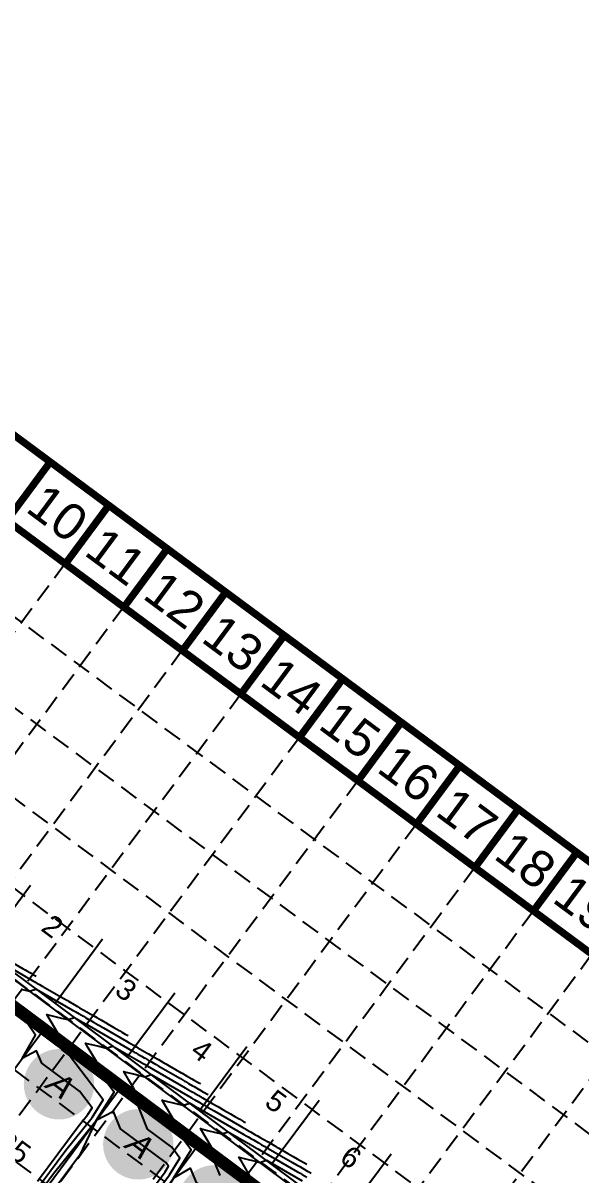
# Model space of a CAD drawing. Header units: feet. Extents: x 2260 to 6199, y 3666 to 7344.
# Drawn here: x 3909 to 4309, y 6517 to 7344 of the extents above; entities that cross this region are included whole.
import ezdxf
from ezdxf.enums import TextEntityAlignment as Align

# ---------------------------------------------------------------- set-up
doc = ezdxf.new("R2010")
doc.units = ezdxf.units.FT
doc.header["$LTSCALE"] = 40
doc.header["$MEASUREMENT"] = 0
doc.linetypes.add('HIDDEN', pattern=[0.375, 0.25, -0.125])
for name, color, linetype in [('ALTURA LOGO', 4, 'CONTINUOUS'), ('BASE', 7, 'CONTINUOUS'), ('BOUNDARY-LINE', 1, 'CONTINUOUS'), ('EOP-PROP', 4, 'CONTINUOUS'), ('EROSION BLANKETS', 84, 'CONTINUOUS'), ('FLOW-ARROWS', 253, 'CONTINUOUS'), ('GRID', 254, 'HIDDEN'), ('LOT-NOS', 4, 'CONTINUOUS'), ('lots-line', 4, 'CONTINUOUS'), ('PC', 43, 'CONTINUOUS')]:
    doc.layers.add(name, color=color, linetype=linetype)
doc.styles.add('altura', font='ARIAL.TTF', dxfattribs={"oblique": 15})
doc.styles.get("Standard").update_dxf_attribs({"font": 'ARIAL.TTF'})

msp = doc.modelspace()

# ---------------------------------------------------------------- hatches: boundary and pattern name
at = {"layer": 'ALTURA LOGO'}
h = msp.add_hatch(color=42, dxfattribs=at)
edge = h.paths.add_edge_path()
edge.add_ellipse((3934.7, 6582.34), major_axis=(15.08, 20.26), ratio=1, start_angle=269.99844, end_angle=449.99844)
edge.add_ellipse((3934.7, 6582.34), major_axis=(15.08, 20.26), ratio=1, start_angle=89.99743, end_angle=269.99743)
h.paths.add_polyline_path([(3910.24, 6587.58), (3946.42, 6560.65), (3959.79, 6578.61), (3923.61, 6605.54)], flags=24)
h = msp.add_hatch(color=42, dxfattribs=at)
edge = h.paths.add_edge_path()
edge.add_ellipse((3991.58, 6539.26), major_axis=(15.08, 20.26), ratio=1, start_angle=269.99844, end_angle=449.99844)
edge.add_ellipse((3991.58, 6539.26), major_axis=(15.08, 20.26), ratio=1, start_angle=89.99743, end_angle=269.99743)
h.paths.add_polyline_path([(3967.12, 6544.51), (4003.3, 6517.57), (4016.68, 6535.54), (3980.49, 6562.47)], flags=24)
h = msp.add_hatch(color=42, dxfattribs=at)
edge = h.paths.add_edge_path()
edge.add_ellipse((4045.85, 6498.99), major_axis=(15.08, 20.26), ratio=1, start_angle=269.99844, end_angle=449.99844)
edge.add_ellipse((4045.85, 6498.99), major_axis=(15.08, 20.26), ratio=1, start_angle=89.99743, end_angle=269.99743)
h.paths.add_polyline_path([(4021.39, 6504.23), (4057.57, 6477.3), (4070.94, 6495.26), (4034.76, 6522.2)], flags=24)

# ---------------------------------------------------------------- linework, layer by layer
at = {"layer": 'BASE', "const_width": 5.22}
for points in [[(2264.05, 5660.88), (4950.44, 3669.48), (6195.06, 5348.47), (3508.68, 7339.87)], [(2337.14, 5671.74), (4939.58, 3742.57), (6121.97, 5337.61), (3519.54, 7266.78)]]:
    msp.add_lwpolyline(points, close=True, dxfattribs=at)
for points in [[(3897.31, 6986.74), (3928.43, 7028.71)], [(3939.29, 6955.62), (3970.4, 6997.6)], [(3981.26, 6924.51), (4012.38, 6966.48)], [(4023.24, 6893.39), (4054.35, 6935.36)], [(4065.21, 6862.27), (4096.33, 6904.25)], [(4107.19, 6831.16), (4138.3, 6873.13)], [(4149.16, 6800.04), (4180.28, 6842.02)], [(4191.13, 6768.93), (4222.25, 6810.9)], [(4233.11, 6737.81), (4264.23, 6779.79)], [(4275.08, 6706.7), (4306.2, 6748.67)]]:
    msp.add_lwpolyline(points, dxfattribs=at)
at = {"layer": 'BOUNDARY-LINE', "color": 7}
msp.add_line((4435.88, 6265.94), (3811.86, 6729.77), dxfattribs=at)
at = {"layer": 'EOP-PROP', "color": 7}
for p, q in [((4433.49, 6262.73), (3817.9, 6720.3)), ((4426.33, 6253.1), (3810.74, 6710.66))]:
    msp.add_line(p, q, dxfattribs=at)
at = {"layer": 'EROSION BLANKETS', "const_width": 8}
msp.add_lwpolyline([(4602.61, 6185.54), (4594.7, 6185.77), (4581.32, 6188.16), (4548.13, 6193.66), (4524.08, 6198.81), (4500.36, 6207.34), (4479.13, 6216.28), (4450.8, 6231.64), (4430.94, 6244.43), (4165.96, 6441.59), (4022.75, 6547.63), (3801.04, 6712.75), (3796.89, 6714.47), (3794.32, 6715.02), (3793.53, 6715.06)], dxfattribs=at)
at = {"layer": 'FLOW-ARROWS', "color": 7}
for points in [[(3920.65, 6616.34, 0, 1.67, 0), (3917.59, 6612.38, 0, 0, 0), (3913.52, 6607.1, 0, 0, 0)], [(3976.22, 6575.03, 0, 1.67, 0), (3973.16, 6571.07, 0, 0, 0), (3969.09, 6565.79, 0, 0, 0)], [(3938.7, 6524.32, 0, 1.67, 0), (3941.73, 6528.29, 0, 0, 0), (3950.01, 6539.18, 0, 0, 0)], [(4031.79, 6533.73, 0, 1.67, 0), (4028.73, 6529.77, 0, 0, 0), (4024.66, 6524.48, 0, 0, 0)]]:
    msp.add_lwpolyline(points, format="xyseb", dxfattribs=at)
at = {"layer": 'GRID', "linetype": 'HIDDEN', "ltscale": 1.35}
for p, q in [((3489.87, 7223.52), (6092.3, 5294.35)), ((3458.75, 7181.54), (6061.18, 5252.37)), ((3427.64, 7139.57), (6030.07, 5210.4)), ((3395.08, 7098.88), (5997.51, 5169.71)), ((3363.96, 7056.9), (5966.39, 5127.73)), ((3332.84, 7014.93), (5935.28, 5085.76)), ((3301.73, 6972.95), (5904.16, 5043.78)), ((3939.44, 6956.12), (2849.96, 5486.42)), ((3981.42, 6925.01), (2891.93, 5455.31)), ((4023.39, 6893.89), (2933.91, 5424.19)), ((4065.21, 6862.27), (2976.02, 5392.97)), ((4107.19, 6831.16), (3018, 5361.86)), ((4149.16, 6800.04), (3059.97, 5330.74)), ((4191.13, 6768.93), (3101.95, 5299.63)), ((4233.11, 6737.81), (3143.92, 5268.51)), ((4275.08, 6706.7), (3185.9, 5237.39)), ((4317.06, 6675.58), (3227.87, 5206.28)), ((4359.03, 6644.46), (3269.85, 5175.16))]:
    msp.add_line(p, q, dxfattribs=at)
at = {"layer": 'lots-line', "color": 7}
for p, q in [((3880.08, 6679.06), (3914.28, 6725.07)), ((4423.94, 6249.89), (3799.93, 6713.72)), ((3931.85, 6640.58), (3966.02, 6686.56)), ((3983.61, 6602.11), (4017.76, 6648.04)), ((3855.12, 6529.41), (3923.72, 6621.71)), ((4035.38, 6563.63), (4069.5, 6609.53)), ((3910.69, 6488.1), (3979.29, 6580.4)), ((4087.15, 6525.15), (4121.23, 6571.01)), ((3966.26, 6446.8), (4034.86, 6539.09)), ((4138.91, 6486.67), (4172.97, 6532.5))]:
    msp.add_line(p, q, dxfattribs=at)
at = {"layer": 'PC', "color": 43, "flags": 128}
for points, elevation in [([(3879.57, 6682.17), (3908.96, 6665.22), (3909.32, 6665.01), (3909.46, 6664.93), (3909.6, 6664.85), (3910.05, 6664.59), (3910.46, 6664.36), (3911.74, 6663.62), (3912.18, 6663.36), (3912.51, 6663.17), (3912.77, 6663.02), (3914.62, 6661.96), (3916.43, 6660.91), (3918.22, 6659.88)], 563), ([(3890.73, 6671.15), (3910.77, 6659.59), (3910.93, 6659.49), (3910.99, 6659.46), (3911.05, 6659.43), (3911.25, 6659.31), (3911.43, 6659.21), (3911.99, 6658.89), (3912.18, 6658.77), (3912.33, 6658.69), (3912.44, 6658.62), (3913.25, 6658.16), (3914.04, 6657.7), (3915.94, 6656.61), (3916.85, 6656.08), (3918, 6655.42), (3918.79, 6654.96), (3920.63, 6653.9), (3922.51, 6652.82), (3923.29, 6652.37), (3923.88, 6652.03), (3924.18, 6651.85), (3938.15, 6643.79), (3940.69, 6642.33), (3941.52, 6641.85), (3943.79, 6640.54), (3944.33, 6640.23), (3946.75, 6638.83), (3947.9, 6638.17), (3949.52, 6637.24), (3951.14, 6636.3), (3952.15, 6635.72), (3954.7, 6634.25), (3955.08, 6634.03), (3955.41, 6633.84), (3957.65, 6632.55), (3958.45, 6632.08), (3958.5, 6632.06), (3958.94, 6631.8), (3961.85, 6630.12), (3965.09, 6628.26), (3969.32, 6625.82), (3969.47, 6625.73), (3973.93, 6623.15), (3974.14, 6623.03), (3978.29, 6620.64), (3979.75, 6619.8), (3982.28, 6618.34), (3984.23, 6617.22)], 562), ([(3908.61, 6650.4), (3913.6, 6649.17), (3914.07, 6649.32), (3918.28, 6650.67), (3944.49, 6635.55), (3945.89, 6634.74), (3946.35, 6634.48), (3947.6, 6633.76), (3947.9, 6633.58), (3949.24, 6632.81), (3949.88, 6632.45), (3950.77, 6631.93), (3951.66, 6631.41), (3952.23, 6631.09), (3953.63, 6630.28), (3953.84, 6630.16), (3954.02, 6630.05), (3955.26, 6629.34), (3955.71, 6629.08), (3955.73, 6629.07), (3955.98, 6628.93), (3957.58, 6628), (3959.37, 6626.97), (3961.71, 6625.62), (3961.8, 6625.57), (3964.26, 6624.15), (3964.38, 6624.08), (3966.67, 6622.76), (3983.19, 6613.23), (3985.03, 6612.17), (3986.45, 6611.35), (3988.11, 6610.39), (3989.39, 6609.65), (3990.49, 6609.02), (3991.36, 6608.51), (3994.6, 6606.65), (3997.97, 6604.7), (3998.87, 6604.19), (4002.42, 6602.14), (4006.12, 6600), (4010, 6597.77), (4011.34, 6596.99), (4013.82, 6595.56), (4018.39, 6592.93), (4022.39, 6590.62), (4023.08, 6590.22), (4026.17, 6588.44), (4029.96, 6586.25), (4031.29, 6585.49), (4035.52, 6583.04), (4036.25, 6582.62)], 561), ([(3919.33, 6512.83), (3948.41, 6551.96), (3955.45, 6560.74), (3958.41, 6565.45), (3949.33, 6577.51), (3922.32, 6597.59), (3918.51, 6606.43), (3908.27, 6600.92), (3917.8, 6617.47), (3906.35, 6634.62)], 561), ([(3921.74, 6511.04), (3939.64, 6535.12), (3958.42, 6558.53), (3966.29, 6571.1), (3942.09, 6603.26), (3936.94, 6607.08), (3933.89, 6614.14), (3933.94, 6616.78), (3933.98, 6619.06), (3931.56, 6623.15), (3926.09, 6632.41), (3936.53, 6629.83), (3941.14, 6628.69), (3945.02, 6629.94), (3945.83, 6630.19), (3950.82, 6627.31), (3951.09, 6627.16), (3951.18, 6627.11), (3951.42, 6626.97), (3951.47, 6626.94), (3951.73, 6626.79), (3951.85, 6626.72), (3952.02, 6626.62), (3952.19, 6626.52), (3952.3, 6626.46), (3952.56, 6626.31), (3952.6, 6626.28), (3952.64, 6626.26), (3952.87, 6626.13), (3952.96, 6626.08), (3952.96, 6626.08), (3953.01, 6626.05), (3953.32, 6625.87), (3953.66, 6625.68), (3954.1, 6625.42), (3954.12, 6625.41), (3954.59, 6625.14), (3954.61, 6625.13), (3955.05, 6624.87), (3986.63, 6606.66), (3987.78, 6605.99), (3988.68, 6605.48), (3989.72, 6604.88), (3990.53, 6604.41), (3991.21, 6604.02), (3991.76, 6603.7), (3993.8, 6602.52), (3995.92, 6601.3), (3996.48, 6600.98), (3998.71, 6599.69), (4001.04, 6598.35), (4003.48, 6596.94), (4004.32, 6596.46), (4005.88, 6595.56), (4021.81, 6586.37), (4024.84, 6584.62), (4025.37, 6584.31), (4027.71, 6582.96), (4030.59, 6581.3), (4031.6, 6580.72), (4034.81, 6578.87), (4035.37, 6578.55), (4038.46, 6576.77), (4039.38, 6576.23), (4040.08, 6575.83), (4041.61, 6574.94)], 560), ([(3924.15, 6509.24), (3930.86, 6518.27), (3961.39, 6556.32), (3974.18, 6576.74), (3961.44, 6593.67), (3961.48, 6596.07), (3961.53, 6598.58), (3955.64, 6608.54), (3953.63, 6611.93), (3963.22, 6609.57), (3968.69, 6608.22), (3971.01, 6608.96), (3973.37, 6609.72), (3990.06, 6600.09), (3990.54, 6599.82), (3990.9, 6599.61), (3991.33, 6599.36), (3991.66, 6599.17), (3991.94, 6599.01), (3992.16, 6598.88), (3993, 6598.4), (3993.86, 6597.9), (3994.09, 6597.77), (3995.01, 6597.24), (3995.96, 6596.69), (3996.96, 6596.12), (3997.3, 6595.92), (3997.94, 6595.55), (4025.22, 6579.81), (4027.3, 6578.62), (4027.66, 6578.41), (4029.25, 6577.49), (4031.22, 6576.35), (4031.91, 6575.96), (4034.1, 6574.69), (4034.48, 6574.47), (4036.59, 6573.26), (4037.22, 6572.89), (4037.7, 6572.62), (4038.74, 6572.01), (4039.92, 6571.34), (4040.8, 6570.82), (4041.09, 6570.66), (4044.7, 6568.58), (4048.63, 6566.31), (4052.93, 6563.83), (4057.66, 6561.1), (4060.77, 6559.31), (4064.38, 6557.23), (4067.41, 6555.48), (4068.55, 6554.82)], 559), ([(3999.56, 6498.05), (4013.88, 6517.31), (4021.38, 6529.45), (4015.7, 6537.13), (3998.29, 6550.06), (3988.99, 6573.19), (3989, 6574.18), (3989.08, 6578.11), (3988.13, 6579.71), (3984.82, 6585.3), (3981.18, 6591.46), (3982.72, 6591.07), (3988.13, 6589.74), (3996.24, 6587.74), (3997, 6587.99), (4000.92, 6589.24), (4028.64, 6573.25), (4029.75, 6572.61), (4029.94, 6572.5), (4030.8, 6572.01), (4031.85, 6571.4), (4032.21, 6571.19), (4033.39, 6570.52), (4033.59, 6570.4), (4034.72, 6569.75), (4035.05, 6569.56), (4035.31, 6569.41), (4035.87, 6569.08), (4036.5, 6568.72), (4036.97, 6568.45), (4037.12, 6568.36), (4039.05, 6567.25), (4041.16, 6566.03), (4043.46, 6564.71), (4045.98, 6563.25), (4064.08, 6552.81), (4066.69, 6551.31), (4068.88, 6550.05), (4068.97, 6549.99), (4068.98, 6549.99), (4072.02, 6548.23), (4075.17, 6546.42), (4077.06, 6545.33), (4078.92, 6544.26), (4081.19, 6542.94), (4084.66, 6540.94), (4088.27, 6538.86), (4089.55, 6538.12), (4090.45, 6537.61), (4090.92, 6537.33), (4092.4, 6536.48), (4098.77, 6532.8), (4102.68, 6530.55), (4105.6, 6528.87), (4112.4, 6524.94)], 558), ([(4016.96, 6515.02), (4029.48, 6535.24), (4020, 6548.04), (4017.74, 6549.72), (4016.53, 6552.72), (4016.61, 6556.89), (4016.62, 6557.63), (4011.46, 6566.36), (4008.73, 6570.98), (4020.42, 6568.1), (4023.78, 6567.27), (4027.96, 6568.61), (4028.46, 6568.77), (4032.06, 6566.69), (4032.2, 6566.61), (4032.23, 6566.6), (4032.34, 6566.53), (4032.48, 6566.46), (4032.52, 6566.43), (4032.68, 6566.34), (4032.7, 6566.32), (4032.85, 6566.24), (4032.89, 6566.22), (4032.93, 6566.2), (4033, 6566.15), (4033.08, 6566.11), (4033.14, 6566.07), (4033.16, 6566.06), (4033.41, 6565.92), (4033.68, 6565.76), (4033.98, 6565.59), (4034.31, 6565.4), (4067.39, 6546.32), (4068.99, 6545.39), (4070.34, 6544.61), (4070.4, 6544.58), (4070.41, 6544.58), (4072.28, 6543.5), (4074.22, 6542.38), (4075.38, 6541.71), (4076.53, 6541.04), (4077.93, 6540.24), (4080.07, 6539), (4082.29, 6537.72), (4083.08, 6537.27), (4083.64, 6536.95), (4083.93, 6536.78), (4084.84, 6536.25), (4102.23, 6526.22), (4105.18, 6524.52), (4107.38, 6523.25), (4112.51, 6520.29), (4114.78, 6518.98), (4115.22, 6518.73), (4115.63, 6518.49)], 557), ([(4010.79, 6519.61), (4013.29, 6523.65), (4011.39, 6526.21), (3978.84, 6550.41), (3973.89, 6562.71), (3961.39, 6556.32), (3949.34, 6531.3), (3929.81, 6505.04), (3928.06, 6498.54), (3934.85, 6495.93), (3968.08, 6471.23), (3970.18, 6470.19), (3971.21, 6469.67), (3972.46, 6469.05), (3974.7, 6471.68), (3982.15, 6481.09), (4010.79, 6519.61)], 559), ([(4050.39, 6516.8), (4044.08, 6532.24), (4044.11, 6533.85), (4044.17, 6537.16), (4038.94, 6546), (4036.27, 6550.51), (4041.35, 6549.25), (4051.33, 6546.79), (4053.94, 6547.63), (4056.01, 6548.29), (4070.69, 6539.82), (4071.3, 6539.47), (4071.81, 6539.18), (4071.83, 6539.17), (4071.83, 6539.17), (4072.54, 6538.76), (4073.27, 6538.34), (4073.71, 6538.08), (4074.14, 6537.83), (4074.67, 6537.53), (4075.48, 6537.06), (4076.32, 6536.58), (4076.62, 6536.41), (4076.82, 6536.29), (4076.94, 6536.22), (4077.28, 6536.03), (4105.69, 6519.64), (4107.68, 6518.49), (4109.16, 6517.64), (4112.61, 6515.65)], 556), ([(4071.72, 6516.68), (4065.82, 6526.64), (4063.82, 6530.03), (4067.64, 6529.09), (4076.38, 6526.93), (4078.87, 6526.32), (4079.93, 6526.66), (4083.56, 6527.82), (4109.15, 6513.06)], 555), ([(4029.05, 6522.07), (4016.96, 6515.02), (3985.38, 6463.73), (3981.96, 6456.74), (3987.56, 6454.86), (3989.65, 6454.16), (4021.53, 6430.46), (4023.36, 6429.59), (4027.94, 6427.41), (4030.27, 6430.37), (4060.29, 6470.76), (4066.36, 6478.3), (4068.84, 6482.33), (4063.85, 6489.04), (4033.25, 6511.79), (4029.05, 6522.07)], 557)]:
    msp.add_lwpolyline(points, dxfattribs=dict(at, elevation=elevation))

# ---------------------------------------------------------------- texts
at = {"layer": 'ALTURA LOGO', "color": 164, "style": 'altura', "oblique": 15, "width": 1.035276}
for p in [(3929.78, 6576.11), (3986.66, 6533.04)]:
    msp.add_text('A', height=16.58, rotation=323.3354, dxfattribs=at).set_placement(p, align=Align.CENTER)
at = {"layer": 'BASE'}
for s, p in [('10', (3933.86, 6992.17)), ('11', (3975.83, 6961.05)), ('12', (4017.81, 6929.93)), ('13', (4059.78, 6898.82)), ('14', (4101.76, 6867.7)), ('15', (4143.73, 6836.59)), ('16', (4185.71, 6805.47)), ('17', (4227.68, 6774.36)), ('18', (4269.65, 6743.24)), ('19', (4311.63, 6712.13))]:
    msp.add_text(s, height=26.125, rotation=323.45063, dxfattribs=at).set_placement(p, align=Align.MIDDLE_CENTER)
at = {"layer": 'LOT-NOS', "color": 7}
for s, p in [('2', (3930.08, 6695.72)), ('3', (3982.89, 6650.22)), ('4', (4037.18, 6606.72)), ('5', (4090.44, 6570.15)), ('25', (3902.36, 6537.25)), ('6', (4144.22, 6530.12))]:
    msp.add_text(s, height=15, rotation=323.3354, dxfattribs=at).set_placement(p, align=Align.MIDDLE_CENTER)

doc.saveas('drawing.dxf')
